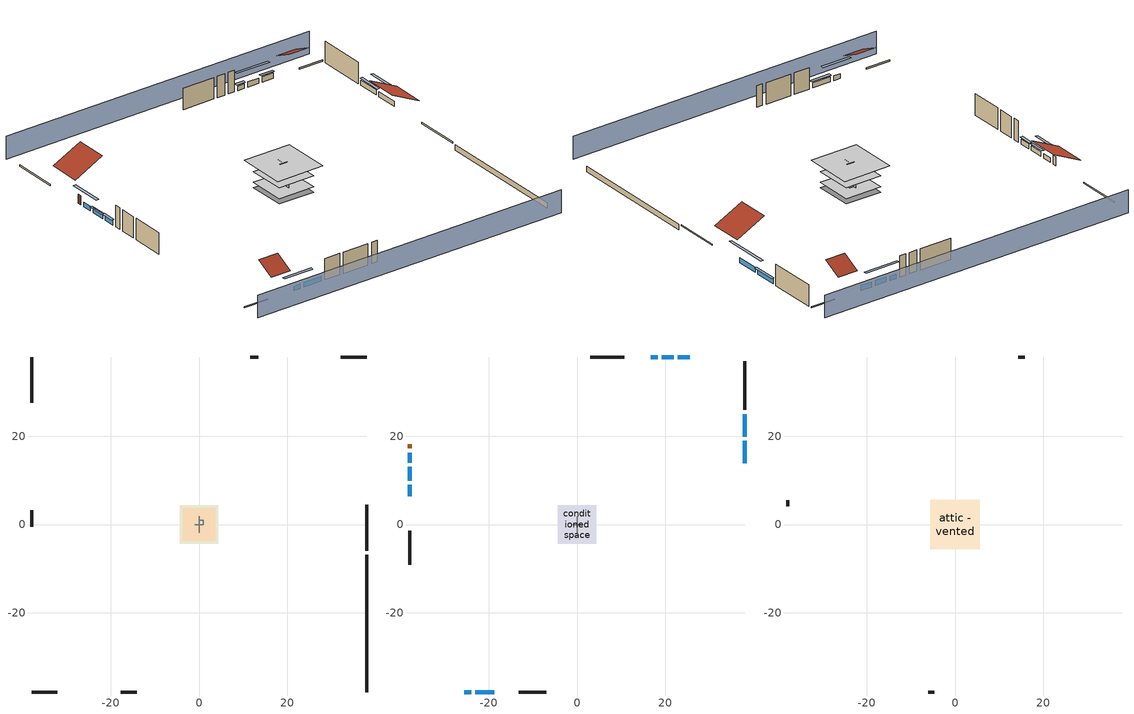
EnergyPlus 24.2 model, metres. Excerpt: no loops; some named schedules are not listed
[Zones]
central ac and furnace airloop ret air zone
 floor adiabatic (AdiabaticConst): 0,0 0,1 1,1 1,0 z0
 wall adiabatic (AdiabaticConst): 0,1 0,0 1,0 1,1 0,1 z0:1
 ceiling adiabatic (AdiabaticConst): 1,0 1,1 0,1 0,0 z1
crawlspace - vented
 floor foundation (Slab2 construction): -4.31,-4.31 -4.31,4.31 4.31,4.31 4.31,-4.31 z-0.91
 wall outside (RimJoist1 construction): 37.91,-5.95 37.91,4.44 z0.3:0.61
 wall outside (RimJoist2 construction): -37.91,-37.91 -32.12,-37.91 z0.3:0.61
 wall outside (RimJoist3 construction): -37.91,37.91 -37.91,27.52 z0.3:0.61
 wall outside (RimJoist4 construction): 37.91,37.91 32.12,37.91 z0.3:0.61
 wall foundation (FoundationWall1 construction): 37.91,-37.91 37.91,-6.88 z-0.91:0.3
garage
 floor foundation (Slab1 construction): -3.66,-3.66 -3.66,3.66 3.66,3.66 3.66,-3.66 z0
 wall outside (Wall1 construction): -17.75,-37.91 -14.09,-37.91 z0.3:5.18
 wall outside (Wall12 construction): 13.42,37.91 11.59,37.91 z0.3:5.18
 wall outside (Wall2 construction): -37.91,3.19 -37.91,-0.47 z0.3:5.18
 wall to conditioned space (Wall5 construction Reversed): 0,-1.83 0,1.83 z0.3:5.18
 wall to conditioned space (Wall6 construction Reversed): 0.91,0 -0.91,0 z0.3:5.18
conditioned space
 floor to crawlspace - vented (Floor1 construction): -4.31,-4.31 -4.31,4.31 4.31,4.31 4.31,-4.31 z0.3
 floor to garage (Floor2 construction): -3.66,-3.66 -3.66,3.66 3.66,3.66 3.66,-3.66 z0.3
 floor adiabatic (AdiabaticFloorConstruction): -4.31,-4.31 -4.31,4.31 4.31,4.31 4.31,-4.31 z2.74
 wall outside (AdiabaticWallConstruction 1): -37.91,18.14 -37.91,17.22 z0.3:2.34
 wall outside (AdiabaticWallConstruction): 37.91,13.82 37.91,18.94 / 37.91,19.87 37.91,24.99 z0.3:1.46; 25.52,37.91 22.83,37.91 / 21.9,37.91 19.2,37.91 z0.3:1.52; -25.52,-37.91 -23.95,-37.91 / -37.91,13.07 -37.91,9.89 z0.3:1.37; -23.02,-37.91 -18.68,-37.91 / -37.91,8.96 -37.91,6.42 z0.3:1.43; -37.91,16.29 -37.91,14 / 18.27,37.91 16.72,37.91 z0.3:1.34
 wall outside (Wall3 construction): 37.91,25.91 37.91,36.98 z0.3:5.18
 wall outside (Wall4 construction): -13.16,-37.91 -7.01,-37.91 z0.3:5.18
 wall outside (Wall7 construction): -37.91,-1.4 -37.91,-9.09 z0.3:5.18
 wall outside (Wall8 construction): 10.66,37.91 3.01,37.91 z0.3:5.18
 window (WindowConstruction): 37.91,13.82 37.91,18.94 z0.3:1.46
 window (WindowConstruction 9): 25.52,37.91 22.83,37.91 z0.3:1.52
 window (WindowConstruction 1): 37.91,19.87 37.91,24.99 z0.3:1.46
 window (WindowConstruction 2): -25.52,-37.91 -23.95,-37.91 z0.3:1.37
 window (WindowConstruction 3): -23.02,-37.91 -18.68,-37.91 z0.3:1.43
 window (WindowConstruction 4): -37.91,16.29 -37.91,14 z0.3:1.34
 window (WindowConstruction 5): -37.91,13.07 -37.91,9.89 z0.3:1.37
 window (WindowConstruction 6): -37.91,8.96 -37.91,6.42 z0.3:1.43
 window (WindowConstruction 7): 21.9,37.91 19.2,37.91 z0.3:1.52
 window (WindowConstruction 8): 18.27,37.91 16.72,37.91 z0.3:1.34
 door (Door): -37.91,18.14 -37.91,17.22 z0.3:2.34
 ceiling adiabatic (AdiabaticFloorConstruction): 4.31,-4.31 4.31,4.31 -4.31,4.31 -4.31,-4.31 z2.74
attic - vented
 floor to conditioned space (Floor3 construction Reversed): -5.66,-5.66 -5.66,5.66 5.66,5.66 5.66,-5.66 z5.18
 wall outside (Wall10 construction): 15.79,37.91 14.35,37.91 z0.3:5.18
 wall outside (Wall11 construction): -37.91,5.49 -37.91,4.12 z0.3:5.18
 wall outside (Wall9 construction): -6.08,-37.91 -4.64,-37.91 z0.3:5.18
 roof outside (Roof1 construction): 37.91,12.89,5.18 31.18,12.89,8.55 31.18,5.37,8.55 37.91,5.37,5.18
 roof outside (Roof2 construction): -26.45,-37.91,5.18 -26.45,-33.67,7.3 -31.19,-33.67,7.3 -31.19,-37.91,5.18
 roof outside (Roof3 construction): 26.45,37.91,5.18 26.45,33.67,7.3 31.19,33.67,7.3 31.19,37.91,5.18
 roof outside (Roof4 construction): -37.91,19.07,5.18 -31.18,19.07,8.55 -31.18,26.59,8.55 -37.91,26.59,5.18
shading: 37.91,42.48 -37.91,42.48 / -37.91,-42.48 37.91,-42.48 z0:5.18; 37.91,21.68 37.91,11.08 38.52,11.08 38.52,21.68 z4.21; 22.52,37.91 25.83,37.91 25.83,38.52 22.52,38.52 z1.83; 37.91,25.29 37.91,19.56 38.52,19.56 38.52,25.29 z1.77; -21.2,-37.91 -28.27,-37.91 -28.27,-38.52 -21.2,-38.52 z4.11; -18.37,-37.91 -23.32,-37.91 -23.32,-38.52 -18.37,-38.52 z1.74; -37.91,11.25 -37.91,19.04 -38.52,19.04 -38.52,11.25 z4.08; -37.91,9.59 -37.91,13.37 -38.52,13.37 -38.52,9.59 z1.68; -37.91,6.11 -37.91,9.27 -38.52,9.27 -38.52,6.11 z1.74; 16.46,37.91 24.64,37.91 24.64,38.52 16.46,38.52 z4.27; 16.42,37.91 18.58,37.91 18.58,38.52 16.42,38.52 z1.65
[Building]
Building 1: Terrain=Suburbs
[Site:Location]
Portland Hillsboro_OR: Latitude {deg}=45.54; Longitude {deg}=-122.95; Time Zone {hr}=-8; Elevation {m}=70; Keep Site Location Information=Yes
[Site:GroundTemperature:Shallow]
9.00158, 7.72222, 7.61976, 8.22689, 10.6642, 13.0901, 15.1932, 16.5255, 16.6387, 15.5551, 13.5056, 11.1541
[Site:WaterMainsTemperature]
Calculation Method=Schedule; Temperature Schedule=mains temperature schedule
[Material] Roughness=Rough; Thermal Absorptance=0.9
Name | Thickness {m} | Conductivity {W/m-K} | Density {kg/m3} | Specific Heat {J/kg-K} | Solar Absorptance | Visible Absorptance
ceiling loosefill ins | 0.0846667 | 0.0480833 | 16.02 | 1046.75 | 0.7 | 0.7
ceiling stud and cavity | 0.1397 | 0.302811 | 65.682 | 1177.47 | 0.7 | 0.7
concrete 4.0 in. | 0.1016 | 1.803125 | 2242.8 | 837.4 | 0.7 | 0.7
concrete 8.0 in. | 0.2032 | 1.803125 | 2242.8 | 837.4 | 0.7 | 0.7
door material | 0.04445 | 0.0612267 | 512.64 | 1214.23 | 0.7 | 0.7
floor covering | 0.0127 | 0.0433444 | 54.468 | 1339.84 | 0.6 | 0.6
floor rigid ins | 0.051816 | 0.029427 | 32.04 | 1214.23 | 0.7 | 0.7
floor rigid ins 1; wall rigid ins | 0.512978 | 0.029427 | 32.04 | 1214.23 | 0.7 | 0.7
floor stud and cavity | 0.1397 | 0.0972396 | 92.3553 | 1139.71 | 0.7 | 0.7
floor stud and cavity 1 | 0.1397 | 1.75129 | 37.0049 | 1207.88 | 0.7 | 0.7
furniture material conditioned space 1; furniture material garage 1 | 0.1524 | 0.115458 | 640.8 | 1214.23 | 0.6 | 0.6
gypsum board | 0.0127 | 0.160291 | 801 | 837.4 | 0.6 | 0.6
osb sheathing 0.5 in. | 0.0127 | 0.115458 | 512.64 | 1214.23 | 0.6 | 0.6
osb sheathing 0.5 in. 1; osb sheathing 0.5 in. 2; osb sheathing 0.5 in. 3 | 0.0127 | 0.115458 | 512.64 | 1214.23 | 0.7 | 0.7
osb sheathing 0.75 in. | 0.01905 | 0.115458 | 512.64 | 1214.23 | 0.7 | 0.7
rim joist stud and cavity | 0.0508 | 0.178688 | 50.32683 | 1063.81 | 0.6 | 0.6
roof rigid ins | 0.00281632 | 0.029427 | 32.04 | 1214.23 | 0.7 | 0.7
soil 0.5 in. | 0.0127 | 1.3848 | 1842.3 | 418.7 | 0.7 | 0.7
wall stud and cavity | 0.1397 | 0.727959 | 139.0536 | 1170.24 | 0.6 | 0.6
wall stud and cavity 1 | 0.1397 | 0.0951301 | 139.0536 | 1170.24 | 0.7 | 0.7
wall stud and cavity 2 | 0.1397 | 0.0856282 | 139.0536 | 1170.24 | 0.7 | 0.7
wall stud and cavity 3 | 0.0889 | 0.380278 | 52.3479 | 1209.89 | 0.7 | 0.7
wall stud and cavity 4 | 0.0889 | 0.391764 | 83.0341 | 1211.67 | 0.7 | 0.7
wood shingles or shakes | 0.00635 | 0.162714 | 1121.4 | 1465.45 | 0.85 | 0.85
wood siding | 0.0254 | 0.102417 | 544.68 | 1172.36 | 0.85 | 0.85
wood siding 1; wood siding 2 | 0.0254 | 0.102417 | 544.68 | 1172.36 | 0.7 | 0.7
[Material:NoMass]
Adiabatic: Roughness=Rough; Thermal Resistance {m2-K/W}=176.1; Thermal Absorptance=0.9; Solar Absorptance=0.7; Visible Absorptance=0.7
[WindowMaterial:SimpleGlazingSystem]
WindowMaterial: U-Factor {W/m2-K}=3.1229; Solar Heat Gain Coefficient=0.51
[Construction]
AdiabaticConst: Adiabatic
AdiabaticFloorConstruction: floor stud and cavity 1, floor rigid ins 1, osb sheathing 0.75 in., floor covering
AdiabaticWallConstruction: wood siding 1, wall rigid ins, wall stud and cavity 3, gypsum board
AdiabaticWallConstruction 1: wood siding 2, wall rigid ins, wall stud and cavity 3, gypsum board
Door: door material
Floor1 construction; Floor2 construction: floor stud and cavity, floor rigid ins, osb sheathing 0.75 in., floor covering
Floor3 construction Reversed: gypsum board, ceiling stud and cavity, ceiling loosefill ins
FoundationWall1 construction: concrete 8.0 in.
furniture construction conditioned space 1: furniture material conditioned space 1
furniture construction garage 1: furniture material garage 1
PartitionWallConstruction: gypsum board, wall stud and cavity 4, gypsum board
RimJoist1 construction; RimJoist2 construction; RimJoist3 construction; RimJoist4 construction: wood siding, rim joist stud and cavity
Roof1 construction; Roof2 construction; Roof3 construction; Roof4 construction: wood shingles or shakes, roof rigid ins, osb sheathing 0.5 in.
Slab1 construction: concrete 4.0 in.
Slab2 construction: soil 0.5 in.
Wall1 construction; Wall2 construction: wood siding, osb sheathing 0.5 in. 1, wall stud and cavity
Wall10 construction; Wall11 construction; Wall12 construction; Wall9 construction: wood siding, osb sheathing 0.5 in. 2, wall stud and cavity
Wall3 construction; Wall4 construction: wood siding, osb sheathing 0.5 in. 1, wall stud and cavity 1, gypsum board
Wall5 construction Reversed: gypsum board, wall stud and cavity 2, osb sheathing 0.5 in. 2
Wall6 construction Reversed: gypsum board, wall stud and cavity 2, osb sheathing 0.5 in. 3
Wall7 construction; Wall8 construction: wood siding, osb sheathing 0.5 in. 2, wall stud and cavity 1, gypsum board
WindowConstruction; WindowConstruction 1; WindowConstruction 2; WindowConstruction 3; WindowConstruction 4; WindowConstruction 5; WindowConstruction 6; WindowConstruction 7; WindowConstruction 8; WindowConstruction 9: WindowMaterial
[Zone] Multiplier=1
Name | Volume {m3} | Part of Total Floor Area
attic - vented | 107.906 | Yes
central ac and furnace airloop ret air zone | 1 | No
conditioned space | 493.619 | Yes
crawlspace - vented | 90.7838 | Yes
garage | 130.484 | Yes
[Space]
Name | Zone | Volume {m3} | Space Type
attic - vented 1 | attic - vented | 107.906
central ac and furnace airloop ret air space | central ac and furnace airloop ret air zone |  | Plenum Space Type
conditioned space 1 | conditioned space | 493.619
crawlspace - vented 1 | crawlspace - vented | 90.7838
garage 1 | garage | 130.484
[ZoneInfiltration:EffectiveLeakageArea] Schedule=Always On Discrete
Name | Zone or Space | Effective Air Leakage Area {cm2} | Stack Coefficient | Wind Coefficient
infil attic - vented 1 | attic - vented 1 | 4265.37 | 0.000175901 | 4.346e-05
infil garage 1 | garage 1 | 217.469 | 0.000129147 | 4.64657e-05
[ZoneMixing] Schedule=Always On Continuous; Design Flow Rate Calculation Method=Flow/Zone; Design Flow Rate {m3/s}=0
Name | Zone or Space | Source Zone or Space
whole house fan mix | attic - vented | conditioned space
central ac and furnace airloop_0 ZoneMixDZToCond mix | conditioned space | crawlspace - vented
central ac and furnace airloop_0 ZoneMixCondToDZ mix | crawlspace - vented | conditioned space
[SpaceList]
Plenum Space Type: central ac and furnace airloop ret air space
[OtherEquipment] Design Level Calculation Method=EquipmentLevel
Name | Fuel Type | Zone or ZoneList or Space or SpaceList | Schedule | Design Level {W} | Fraction Latent | Fraction Radiant | Fraction Lost
central ac and furnace airloop_0 RetCondToRP; central ac and furnace airloop_0 RetSensLkToRP | None | central ac and furnace airloop ret air space | Always On Discrete | 0 | 0 | 0 | 0
central ac and furnace airloop_0 RetLatLkToRP | None | central ac and furnace airloop ret air space | Always On Discrete | 0 | 1 | 0 | 0
central ac and furnace airloop_0 SupCondToLv; central ac and furnace airloop_0 SupSensLkToCond; mech vent house fan sensible load | None | conditioned space 1 | Always On Discrete | 0 | 0 | 0 | 0
central ac and furnace airloop_0 SupLatLkToCond; mech vent house fan latent load | None | conditioned space 1 | Always On Discrete | 0 | 1 | 0 | 0
clothes dryer 1 | NaturalGas | conditioned space 1 | clothes_dryer | 2074.38 | 0.015 | 0.081 | 0.85
cooking range 1 | Electricity | conditioned space 1 | cooking_range | 0 | 0.08 | 0.432 | 0.2
general water use latent | None | conditioned space 1 | general water use schedule | 99.529 | 1 | 0 | 0
general water use sensible | None | conditioned space 1 | general water use schedule | -98.09 | 0 | 0.6 | 0
central ac and furnace airloop_0 RetCondToDZ; central ac and furnace airloop_0 SupCondToDZ; central ac and furnace airloop_0 SupSensLkToDZ | None | crawlspace - vented 1 | Always On Discrete | 0 | 0 | 0 | 0
central ac and furnace airloop_0 SupLatLkToDZ | None | crawlspace - vented 1 | Always On Discrete | 0 | 1 | 0 | 0
water heater energy adjustment1 | Electricity | garage 1 | Always On Discrete | 0.01 | 0 | 0 | 1
water heater lat | None | garage 1 | Always On Discrete | 0 | 1 | 0 | 0
water heater sens | None | garage 1 | Always On Discrete | 0 | 0 | 0 | 0
[SurfaceProperty:IncidentSolarMultiplier] Incident Solar Multiplier=1; Incident Solar Multiplier Schedule=trans schedule winter=0.85 summer=0.7
Window1; Window10; Window2; Window3; Window4; Window5; Window6; Window7; Window8; Window9
[InternalMass]
Name | Construction | Zone or ZoneList | Space or SpaceList | Surface Area {m2}
furniture mass conditioned space 1 | furniture construction conditioned space 1 | conditioned space | conditioned space 1 | 80.97429
partition wall mass | PartitionWallConstruction | conditioned space | conditioned space 1 | 202.436
furniture mass garage 1 | furniture construction garage 1 | garage | garage 1 | 5.35122
[Lights] Design Level Calculation Method=LightingLevel; Return Air Fraction=0; Fraction Radiant=0.6; Fraction Visible=0.2; Fraction Replaceable=1
Name | Zone or ZoneList or Space or SpaceList | Schedule | Lighting Level {W}
interior lighting | conditioned space 1 | lighting_interior | 1424.06
garage lighting | garage 1 | lighting_garage | 60.3773
[People]
occupants: Zone or ZoneList or Space or SpaceList=conditioned space 1; Number of People Schedule=occupants; Number of People Calculation Method=People; Number of People=5; Fraction Radiant=0.314171; Sensible Heat Fraction=0.56303; Activity Level Schedule=occupants activity schedule; Carbon Dioxide Generation Rate {m3/s-W}=0; Enable ASHRAE 55 Comfort Warnings=No; Mean Radiant Temperature Calculation Type=EnclosureAveraged
[ElectricEquipment] Design Level Calculation Method=EquipmentLevel
Name | Zone or ZoneList or Space or SpaceList | Schedule | Design Level {W} | Fraction Latent | Fraction Radiant | Fraction Lost
ceiling fan | conditioned space 1 | ceiling_fan | 9.53034 | 0 | 0.558 | 0
clothes dryer | conditioned space 1 | clothes_dryer | 156.142 | 0.015 | 0.081 | 0.85
clothes washer | conditioned space 1 | clothes_washer | 241.22 | 0.03 | 0.162 | 0.7
cooking range | conditioned space 1 | cooking_range | 1313.66 | 0.08 | 0.432 | 0.2
dishwasher | conditioned space 1 | dishwasher | 855.906 | 0.3 | 0.18 | 0.4
fridge | conditioned space 1 | fridge schedule | 43.7215 | 0 | 0.6 | 0
mech vent bath fan 0 | conditioned space 1 | mech vent bath fan 0 schedule | 30 | 0 | 0 | 1
mech vent house fan | conditioned space 1 | mech vent house fan schedule | 0 | 0 | 0 | 1
mech vent house fan cfis | conditioned space 1 | mech vent house fan cfis schedule | 0 | 0 | 0 | 0
mech vent range fan 0 | conditioned space 1 | mech vent range fan 0 schedule | 30 | 0 | 0 | 1
misc plug loads | conditioned space 1 | plug_loads_other | 485.528 | 0.021 | 0.558 | 0.049
misc tv | conditioned space 1 | plug_loads_tv | 771.142 | 0 | 0.6 | 0
whole house fan | conditioned space 1 | Always On Discrete | 0 | 0 | 0 | 1
freezer | garage 1 | freezer schedule | 194.914 | 0 | 0.6 | 0
fridge 1 | garage 1 | fridge schedule 1 | 100.822 | 0 | 0.6 | 0
[ZoneInfiltration:DesignFlowRate] Schedule=Always On Discrete
Name | Zone or ZoneList or Space or SpaceList | Design Flow Rate Calculation Method | Design Flow Rate {m3/s} | Air Changes per Hour {1/hr} | Constant Term Coefficient | Temperature Term Coefficient | Velocity Term Coefficient | Velocity Squared Term Coefficient
infil flow; natural vent flow; whole house fan flow | conditioned space 1 | Flow/Zone | 0
crawlspace_vented 1 duct leakage imbalance infil flow | crawlspace - vented 1 | Flow/Zone | 0
infil crawlspace - vented 1 | crawlspace - vented 1 | AirChanges/Hour |  | 2.50125 | 1 | 0 | 0 | 0
[SurfaceProperty:ExposedFoundationPerimeter] Exposed Perimeter Calculation Method=TotalExposedPerimeter
Name | Total Exposed Perimeter {m}
Slab2 | 31.02864
Slab1 | 18.288
[AirLoopHVAC:ReturnPlenum]
Air Loop HVAC Return Plenum 1: Zone=central ac and furnace airloop ret air zone
[Foundation:Kiva] Wall Depth Below Slab {m}=0.2032
Name | Initial Indoor Air Temperature {C} | Wall Height Above Grade {m}
Foundation Kiva 1 | 12.7421 | 0.1016
Foundation Kiva 2 | 7.80125 | 0.3048
[Foundation:Kiva:Settings]
Soil Conductivity {W/m-K}=1.3848; Soil Density {kg/m3}=1842.3; Soil Specific Heat {J/kg-K}=418.7; Ground Solar Absorptivity=0.9; Ground Thermal Absorptivity=0.9; Ground Surface Roughness {m}=0.03; Far-Field Width {m}=40; Deep-Ground Boundary Condition=ZeroFlux; Deep-Ground Depth {m}=40; Minimum Cell Dimension {m}=0.2; Maximum Cell Growth Coefficient=3; Simulation Timestep=Timestep
[Exterior:Lights]
exterior lighting: Schedule=exterior lighting schedule; Design Level {W}=48.0871
[EnergyManagementSystem:Sensor]
Name | Output:Variable or Output:Meter Index Key | Output:Variable or Output:Meter
central_ac_and_furnace_airloop_0_DZ_T_s | crawlspace - vented | Zone Air Temperature
central_ac_and_furnace_airloop_0_DZ_W_s | crawlspace - vented | Zone Mean Air Humidity Ratio
fridge_tin_s_1; water_heater_amb_temp | garage | Zone Mean Air Temperature
water_heater_amb_rh | garage | Zone Air Relative Humidity
[Schedule:Constant]
Name | Hourly Value
Always On Continuous; Always On Discrete; mech vent house fan schedule; mech vent house fan cfis schedule | 1
occupants activity schedule | 117.228
fridge schedule; fridge schedule 1 | 0
[Schedule:Week:Daily]
trans schedule winter=0.85 summer=0.7 Week Rule - Jan1-May26: trans schedule winter=0.85 summer=0.7 day, trans schedule winter=0.85 summer=0.7 day, trans schedule winter=0.85 summer=0.7 day, trans schedule winter=0.85 summer=0.7 day, trans schedule winter=0.85 summer=0.7 day, trans schedule winter=0.85 summer=0.7 day, trans schedule winter=0.85 summer=0.7 day, trans schedule winter=0.85 summer=0.7 default day, trans schedule winter=0.85 summer=0.7 default day, trans schedule winter=0.85 summer=0.7 default day, trans schedule winter=0.85 summer=0.7 default day, trans schedule winter=0.85 summer=0.7 default day
trans schedule winter=0.85 summer=0.7 Week Rule - May27-Jun2: trans schedule winter=0.85 summer=0.7 day, trans schedule winter=0.85 summer=0.7 day, trans schedule winter=0.85 summer=0.7 day, trans schedule winter=0.85 summer=0.7 day, trans schedule winter=0.85 summer=0.7 day, trans schedule winter=0.85 summer=0.7 day 1, trans schedule winter=0.85 summer=0.7 day 1, trans schedule winter=0.85 summer=0.7 default day, trans schedule winter=0.85 summer=0.7 default day, trans schedule winter=0.85 summer=0.7 default day, trans schedule winter=0.85 summer=0.7 default day, trans schedule winter=0.85 summer=0.7 default day
trans schedule winter=0.85 summer=0.7 Week Rule - Jun3-Sep29: trans schedule winter=0.85 summer=0.7 day 1, trans schedule winter=0.85 summer=0.7 day 1, trans schedule winter=0.85 summer=0.7 day 1, trans schedule winter=0.85 summer=0.7 day 1, trans schedule winter=0.85 summer=0.7 day 1, trans schedule winter=0.85 summer=0.7 day 1, trans schedule winter=0.85 summer=0.7 day 1, trans schedule winter=0.85 summer=0.7 default day, trans schedule winter=0.85 summer=0.7 default day, trans schedule winter=0.85 summer=0.7 default day, trans schedule winter=0.85 summer=0.7 default day, trans schedule winter=0.85 summer=0.7 default day
trans schedule winter=0.85 summer=0.7 Week Rule - Sep30-Oct6: trans schedule winter=0.85 summer=0.7 day 1, trans schedule winter=0.85 summer=0.7 day 2, trans schedule winter=0.85 summer=0.7 day 2, trans schedule winter=0.85 summer=0.7 day 2, trans schedule winter=0.85 summer=0.7 day 2, trans schedule winter=0.85 summer=0.7 day 2, trans schedule winter=0.85 summer=0.7 day 2, trans schedule winter=0.85 summer=0.7 default day, trans schedule winter=0.85 summer=0.7 default day, trans schedule winter=0.85 summer=0.7 default day, trans schedule winter=0.85 summer=0.7 default day, trans schedule winter=0.85 summer=0.7 default day
trans schedule winter=0.85 summer=0.7 Week Rule - Oct7-Dec31: trans schedule winter=0.85 summer=0.7 day 2, trans schedule winter=0.85 summer=0.7 day 2, trans schedule winter=0.85 summer=0.7 day 2, trans schedule winter=0.85 summer=0.7 day 2, trans schedule winter=0.85 summer=0.7 day 2, trans schedule winter=0.85 summer=0.7 day 2, trans schedule winter=0.85 summer=0.7 day 2, trans schedule winter=0.85 summer=0.7 default day, trans schedule winter=0.85 summer=0.7 default day, trans schedule winter=0.85 summer=0.7 default day, trans schedule winter=0.85 summer=0.7 default day, trans schedule winter=0.85 summer=0.7 default day
mech vent bath fan 0 schedule Week Rule - Jan1-Dec31: mech vent bath fan 0 schedule day, mech vent bath fan 0 schedule day, mech vent bath fan 0 schedule day, mech vent bath fan 0 schedule day, mech vent bath fan 0 schedule day, mech vent bath fan 0 schedule day, mech vent bath fan 0 schedule day, mech vent bath fan 0 schedule default day, mech vent bath fan 0 schedule default day, mech vent bath fan 0 schedule default day, mech vent bath fan 0 schedule default day, mech vent bath fan 0 schedule default day
mech vent range fan 0 schedule Week Rule - Jan1-Dec31: mech vent range fan 0 schedule day, mech vent range fan 0 schedule day, mech vent range fan 0 schedule day, mech vent range fan 0 schedule day, mech vent range fan 0 schedule day, mech vent range fan 0 schedule day, mech vent range fan 0 schedule day, mech vent range fan 0 schedule default day, mech vent range fan 0 schedule default day, mech vent range fan 0 schedule default day, mech vent range fan 0 schedule default day, mech vent range fan 0 schedule default day
general water use schedule Week Rule - Jan1-Dec31: general water use schedule day, general water use schedule day, general water use schedule day, general water use schedule day, general water use schedule day, general water use schedule day, general water use schedule day, general water use schedule default day, general water use schedule default day, general water use schedule default day, general water use schedule default day, general water use schedule default day
freezer schedule Week Rule - Jan1-Jan27: freezer schedule day, freezer schedule day, freezer schedule day, freezer schedule day, freezer schedule day, freezer schedule day, freezer schedule day, freezer schedule default day, freezer schedule default day, freezer schedule default day, freezer schedule default day, freezer schedule default day
freezer schedule Week Rule - Jan28-Feb3: freezer schedule day, freezer schedule day, freezer schedule day, freezer schedule day, freezer schedule day 1, freezer schedule day 1, freezer schedule day 1, freezer schedule default day, freezer schedule default day, freezer schedule default day, freezer schedule default day, freezer schedule default day
freezer schedule Week Rule - Feb4-Feb24: freezer schedule day 1, freezer schedule day 1, freezer schedule day 1, freezer schedule day 1, freezer schedule day 1, freezer schedule day 1, freezer schedule day 1, freezer schedule default day, freezer schedule default day, freezer schedule default day, freezer schedule default day, freezer schedule default day
freezer schedule Week Rule - Feb25-Mar3: freezer schedule day 1, freezer schedule day 1, freezer schedule day 1, freezer schedule day 1, freezer schedule day 2, freezer schedule day 2, freezer schedule day 2, freezer schedule default day, freezer schedule default day, freezer schedule default day, freezer schedule default day, freezer schedule default day
freezer schedule Week Rule - Mar4-May26: freezer schedule day 2, freezer schedule day 2, freezer schedule day 2, freezer schedule day 2, freezer schedule day 2, freezer schedule day 2, freezer schedule day 2, freezer schedule default day, freezer schedule default day, freezer schedule default day, freezer schedule default day, freezer schedule default day
freezer schedule Week Rule - May27-Jun2: freezer schedule day 2, freezer schedule day 2, freezer schedule day 2, freezer schedule day 2, freezer schedule day 2, freezer schedule day 3, freezer schedule day 3, freezer schedule default day, freezer schedule default day, freezer schedule default day, freezer schedule default day, freezer schedule default day
freezer schedule Week Rule - Jun3-Sep29: freezer schedule day 3, freezer schedule day 3, freezer schedule day 3, freezer schedule day 3, freezer schedule day 3, freezer schedule day 3, freezer schedule day 3, freezer schedule default day, freezer schedule default day, freezer schedule default day, freezer schedule default day, freezer schedule default day
freezer schedule Week Rule - Sep30-Oct6: freezer schedule day 3, freezer schedule day 4, freezer schedule day 4, freezer schedule day 4, freezer schedule day 4, freezer schedule day 4, freezer schedule day 4, freezer schedule default day, freezer schedule default day, freezer schedule default day, freezer schedule default day, freezer schedule default day
freezer schedule Week Rule - Oct7-Oct27: freezer schedule day 4, freezer schedule day 4, freezer schedule day 4, freezer schedule day 4, freezer schedule day 4, freezer schedule day 4, freezer schedule day 4, freezer schedule default day, freezer schedule default day, freezer schedule default day, freezer schedule default day, freezer schedule default day
freezer schedule Week Rule - Oct28-Nov3: freezer schedule day 4, freezer schedule day 4, freezer schedule day 4, freezer schedule day 4, freezer schedule day 5, freezer schedule day 5, freezer schedule day 5, freezer schedule default day, freezer schedule default day, freezer schedule default day, freezer schedule default day, freezer schedule default day
freezer schedule Week Rule - Nov4-Nov24: freezer schedule day 5, freezer schedule day 5, freezer schedule day 5, freezer schedule day 5, freezer schedule day 5, freezer schedule day 5, freezer schedule day 5, freezer schedule default day, freezer schedule default day, freezer schedule default day, freezer schedule default day, freezer schedule default day
freezer schedule Week Rule - Nov25-Dec1: freezer schedule day 5, freezer schedule day 5, freezer schedule day 5, freezer schedule day 5, freezer schedule day 5, freezer schedule day 5, freezer schedule day 6, freezer schedule default day, freezer schedule default day, freezer schedule default day, freezer schedule default day, freezer schedule default day
freezer schedule Week Rule - Dec2-Dec31: freezer schedule day 6, freezer schedule day 6, freezer schedule day 6, freezer schedule day 6, freezer schedule day 6, freezer schedule day 6, freezer schedule day 6, freezer schedule default day, freezer schedule default day, freezer schedule default day, freezer schedule default day, freezer schedule default day
exterior lighting schedule Week Rule - Jan1-Jan27: exterior lighting schedule day, exterior lighting schedule day, exterior lighting schedule day, exterior lighting schedule day, exterior lighting schedule day, exterior lighting schedule day, exterior lighting schedule day, exterior lighting schedule default day, exterior lighting schedule default day, exterior lighting schedule default day, exterior lighting schedule default day, exterior lighting schedule default day
exterior lighting schedule Week Rule - Jan28-Feb3: exterior lighting schedule day, exterior lighting schedule day, exterior lighting schedule day, exterior lighting schedule day, exterior lighting schedule day 1, exterior lighting schedule day 1, exterior lighting schedule day 1, exterior lighting schedule default day, exterior lighting schedule default day, exterior lighting schedule default day, exterior lighting schedule default day, exterior lighting schedule default day
exterior lighting schedule Week Rule - Feb4-Feb24: exterior lighting schedule day 1, exterior lighting schedule day 1, exterior lighting schedule day 1, exterior lighting schedule day 1, exterior lighting schedule day 1, exterior lighting schedule day 1, exterior lighting schedule day 1, exterior lighting schedule default day, exterior lighting schedule default day, exterior lighting schedule default day, exterior lighting schedule default day, exterior lighting schedule default day
exterior lighting schedule Week Rule - Feb25-Mar3: exterior lighting schedule day 1, exterior lighting schedule day 1, exterior lighting schedule day 1, exterior lighting schedule day 1, exterior lighting schedule day 2, exterior lighting schedule day 2, exterior lighting schedule day 2, exterior lighting schedule default day, exterior lighting schedule default day, exterior lighting schedule default day, exterior lighting schedule default day, exterior lighting schedule default day
exterior lighting schedule Week Rule - Mar4-Mar31: exterior lighting schedule day 2, exterior lighting schedule day 2, exterior lighting schedule day 2, exterior lighting schedule day 2, exterior lighting schedule day 2, exterior lighting schedule day 2, exterior lighting schedule day 2, exterior lighting schedule default day, exterior lighting schedule default day, exterior lighting schedule default day, exterior lighting schedule default day, exterior lighting schedule default day
exterior lighting schedule Week Rule - Apr1-Apr28: exterior lighting schedule day 3, exterior lighting schedule day 3, exterior lighting schedule day 3, exterior lighting schedule day 3, exterior lighting schedule day 3, exterior lighting schedule day 3, exterior lighting schedule day 3, exterior lighting schedule default day, exterior lighting schedule default day, exterior lighting schedule default day, exterior lighting schedule default day, exterior lighting schedule default day
exterior lighting schedule Week Rule - Apr29-May5: exterior lighting schedule day 3, exterior lighting schedule day 3, exterior lighting schedule day 4, exterior lighting schedule day 4, exterior lighting schedule day 4, exterior lighting schedule day 4, exterior lighting schedule day 4, exterior lighting schedule default day, exterior lighting schedule default day, exterior lighting schedule default day, exterior lighting schedule default day, exterior lighting schedule default day
exterior lighting schedule Week Rule - May6-May26: exterior lighting schedule day 4, exterior lighting schedule day 4, exterior lighting schedule day 4, exterior lighting schedule day 4, exterior lighting schedule day 4, exterior lighting schedule day 4, exterior lighting schedule day 4, exterior lighting schedule default day, exterior lighting schedule default day, exterior lighting schedule default day, exterior lighting schedule default day, exterior lighting schedule default day
exterior lighting schedule Week Rule - May27-Jun2: exterior lighting schedule day 4, exterior lighting schedule day 4, exterior lighting schedule day 4, exterior lighting schedule day 4, exterior lighting schedule day 4, exterior lighting schedule day 5, exterior lighting schedule day 5, exterior lighting schedule default day, exterior lighting schedule default day, exterior lighting schedule default day, exterior lighting schedule default day, exterior lighting schedule default day
exterior lighting schedule Week Rule - Jun3-Jun30: exterior lighting schedule day 5, exterior lighting schedule day 5, exterior lighting schedule day 5, exterior lighting schedule day 5, exterior lighting schedule day 5, exterior lighting schedule day 5, exterior lighting schedule day 5, exterior lighting schedule default day, exterior lighting schedule default day, exterior lighting schedule default day, exterior lighting schedule default day, exterior lighting schedule default day
exterior lighting schedule Week Rule - Jul1-Jul28: exterior lighting schedule day 6, exterior lighting schedule day 6, exterior lighting schedule day 6, exterior lighting schedule day 6, exterior lighting schedule day 6, exterior lighting schedule day 6, exterior lighting schedule day 6, exterior lighting schedule default day, exterior lighting schedule default day, exterior lighting schedule default day, exterior lighting schedule default day, exterior lighting schedule default day
[Schedule:Year]
trans schedule winter=0.85 summer=0.7: trans schedule winter=0.85 summer=0.7 Week Rule - Jan1-May26, 1, 1, 5, 26, trans schedule winter=0.85 summer=0.7 Week Rule - May27-Jun2, 5, 27, 6, 2, trans schedule winter=0.85 summer=0.7 Week Rule - Jun3-Sep29, 6, 3, 9, 29, trans schedule winter=0.85 summer=0.7 Week Rule - Sep30-Oct6, 9, 30, 10, 6, trans schedule winter=0.85 summer=0.7 Week Rule - Oct7-Dec31, 10, 7, 12, 31
mech vent bath fan 0 schedule: mech vent bath fan 0 schedule Week Rule - Jan1-Dec31, 1, 1, 12, 31
mech vent range fan 0 schedule: mech vent range fan 0 schedule Week Rule - Jan1-Dec31, 1, 1, 12, 31
general water use schedule: general water use schedule Week Rule - Jan1-Dec31, 1, 1, 12, 31
freezer schedule: freezer schedule Week Rule - Jan1-Jan27, 1, 1, 1, 27, freezer schedule Week Rule - Jan28-Feb3, 1, 28, 2, 3, freezer schedule Week Rule - Feb4-Feb24, 2, 4, 2, 24, freezer schedule Week Rule - Feb25-Mar3, 2, 25, 3, 3, freezer schedule Week Rule - Mar4-May26, 3, 4, 5, 26, freezer schedule Week Rule - May27-Jun2, 5, 27, 6, 2, freezer schedule Week Rule - Jun3-Sep29, 6, 3, 9, 29, freezer schedule Week Rule - Sep30-Oct6, 9, 30, 10, 6, freezer schedule Week Rule - Oct7-Oct27, 10, 7, 10, 27, freezer schedule Week Rule - Oct28-Nov3, 10, 28, 11, 3, freezer schedule Week Rule - Nov4-Nov24, 11, 4, 11, 24, freezer schedule Week Rule - Nov25-Dec1, 11, 25, 12, 1, freezer schedule Week Rule - Dec2-Dec31, 12, 2, 12, 31
exterior lighting schedule: exterior lighting schedule Week Rule - Jan1-Jan27, 1, 1, 1, 27, exterior lighting schedule Week Rule - Jan28-Feb3, 1, 28, 2, 3, exterior lighting schedule Week Rule - Feb4-Feb24, 2, 4, 2, 24, exterior lighting schedule Week Rule - Feb25-Mar3, 2, 25, 3, 3, exterior lighting schedule Week Rule - Mar4-Mar31, 3, 4, 3, 31, exterior lighting schedule Week Rule - Apr1-Apr28, 4, 1, 4, 28, exterior lighting schedule Week Rule - Apr29-May5, 4, 29, 5, 5, exterior lighting schedule Week Rule - May6-May26, 5, 6, 5, 26, exterior lighting schedule Week Rule - May27-Jun2, 5, 27, 6, 2, exterior lighting schedule Week Rule - Jun3-Jun30, 6, 3, 6, 30, exterior lighting schedule Week Rule - Jul1-Jul28, 7, 1, 7, 28, exterior lighting schedule Week Rule - Jul29-Aug4, 7, 29, 8, 4, exterior lighting schedule Week Rule - Aug5-Aug25, 8, 5, 8, 25, exterior lighting schedule Week Rule - Aug26-Sep1, 8, 26, 9, 1, exterior lighting schedule Week Rule - Sep2-Sep29, 9, 2, 9, 29, exterior lighting schedule Week Rule - Sep30-Oct6, 9, 30, 10, 6, exterior lighting schedule Week Rule - Oct7-Oct27, 10, 7, 10, 27, exterior lighting schedule Week Rule - Oct28-Nov3, 10, 28, 11, 3, exterior lighting schedule Week Rule - Nov4-Nov24, 11, 4, 11, 24, exterior lighting schedule Week Rule - Nov25-Dec1, 11, 25, 12, 1, exterior lighting schedule Week Rule - Dec2-Dec31, 12, 2, 12, 31
[Schedule:File] File=in.schedules.csv; Rows to Skip at Top=1; Number of Hours of Data=8760; Column Separator=Comma; Interpolate to Timestep=Yes; Minutes per Item=15; Adjust Schedule for Daylight Savings=Yes
Name | Column Number
lighting_interior | 5
occupants | 1
ceiling_fan | 4
clothes_dryer | 11
clothes_washer | 10
cooking_range | 12
dishwasher | 8
plug_loads_other | 2
plug_loads_tv | 3
lighting_garage | 6
[Schedule:Compact]
mains temperature schedule: Through: 01/01, For: AllDays, Until: 24:00, 12.0689, Through: 01/02, For: AllDays, Until: 24:00, 12.0244, Through: 01/03, For: AllDays, Until: 24:00, 11.9811, Through: 01/04, For: AllDays, Until: 24:00, 11.9389, Through: 01/05, For: AllDays, Until: 24:00, 11.8978, Through: 01/06, For: AllDays, Until: 24:00, 11.8572, Through: 01/07, For: AllDays, Until: 24:00, 11.8178, Through: 01/08, For: AllDays, Until: 24:00, 11.7794, Through: 01/09, For: AllDays, Until: 24:00, 11.7422, Through: 01/10, For: AllDays, Until: 24:00, 11.7061, Through: 01/11, For: AllDays, Until: 24:00, 11.6711, Through: 01/12, For: AllDays, Until: 24:00, 11.6367, Through: 01/13, For: AllDays, Until: 24:00, 11.6039, Through: 01/14, For: AllDays, Until: 24:00, 11.5717, Through: 01/15, For: AllDays, Until: 24:00, 11.5411, Through: 01/16, For: AllDays, Until: 24:00, 11.5111, Through: 01/17, For: AllDays, Until: 24:00, 11.4828, Through: 01/18, For: AllDays, Until: 24:00, 11.4556, Through: 01/19, For: AllDays, Until: 24:00, 11.4289, Through: 01/20, For: AllDays, Until: 24:00, 11.4039, Through: 01/21, For: AllDays, Until: 24:00, 11.38, Through: 01/22, For: AllDays, Until: 24:00, 11.3567, Through: 01/23, For: AllDays, Until: 24:00, 11.335, Through: 01/24, For: AllDays, Until: 24:00, 11.3144, Through: 01/25, For: AllDays, Until: 24:00, 11.2956, Through: 01/26, For: AllDays, Until: 24:00, 11.2772, Through: 01/27, For: AllDays, Until: 24:00, 11.26, Through: 01/28, For: AllDays, Until: 24:00, 11.2444, Through: 01/29, For: AllDays, Until: 24:00, 11.23, Through: 01/30, For: AllDays, Until: 24:00, 11.2167, Through: 01/31, For: AllDays, Until: 24:00, 11.2044, Through: 02/01, For: AllDays, Until: 24:00, 11.1933, Through: 02/02, For: AllDays, Until: 24:00, 11.1833, Through: 02/03, For: AllDays, Until: 24:00, 11.175, Through: 02/04, For: AllDays, Until: 24:00, 11.1678, Through: 02/05, For: AllDays, Until: 24:00, 11.1617, Through: 02/06, For: AllDays, Until: 24:00, 11.1567, Through: 02/07, For: AllDays, Until: 24:00, 11.1533, Through: 02/08, For: AllDays, Until: 24:00, 11.1506, Through: 02/09, For: AllDays, Until: 24:00, 11.1494, Through: 02/10, For: AllDays, Until: 24:00, 11.1494, Through: 02/11, For: AllDays, Until: 24:00, 11.1506, Through: 02/12, For: AllDays, Until: 24:00, 11.1533, Through: 02/13, For: AllDays, Until: 24:00, 11.1572, Through: 02/14, For: AllDays, Until: 24:00, 11.1617, Through: 02/15, For: AllDays, Until: 24:00, 11.1678, Through: 02/16, For: AllDays, Until: 24:00, 11.1756, Through: 02/17, For: AllDays, Until: 24:00, 11.1839, Through: 02/18, For: AllDays, Until: 24:00, 11.1939, Through: 02/19, For: AllDays, Until: 24:00, 11.205, Through: 02/20, For: AllDays, Until: 24:00, 11.2172, Through: 02/21, For: AllDays, Until: 24:00, 11.2306, Through: 02/22, For: AllDays, Until: 24:00, 11.245, Through: 02/23, For: AllDays, Until: 24:00, 11.2611, Through: 02/24, For: AllDays, Until: 24:00, 11.2778, Through: 02/25, For: AllDays, Until: 24:00, 11.2961, Through: 02/26, For: AllDays, Until: 24:00, 11.3156, Through: 02/27, For: AllDays, Until: 24:00, 11.3361, Through: 02/28, For: AllDays, Until: 24:00, 11.3578, Through: 03/01, For: AllDays, Until: 24:00, 11.3811, Through: 03/02, For: AllDays, Until: 24:00, 11.405, Through: 03/03, For: AllDays, Until: 24:00, 11.43, Through: 03/04, For: AllDays, Until: 24:00, 11.4567, Through: 03/05, For: AllDays, Until: 24:00, 11.4839, Through: 03/06, For: AllDays, Until: 24:00, 11.5128, Through: 03/07, For: AllDays, Until: 24:00, 11.5428, Through: 03/08, For: AllDays, Until: 24:00, 11.5733, Through: 03/09, For: AllDays, Until: 24:00, 11.6056, Through: 03/10, For: AllDays, Until: 24:00, 11.6383, Through: 03/11, For: AllDays, Until: 24:00, 11.6728, Through: 03/12, For: AllDays, Until: 24:00, 11.7078, Through: 03/13, For: AllDays, Until: 24:00, 11.7439, Through: 03/14, For: AllDays, Until: 24:00, 11.7817, Through: 03/15, For: AllDays, Until: 24:00, 11.82, Through: 03/16, For: AllDays, Until: 24:00, 11.8589, Through: 03/17, For: AllDays, Until: 24:00, 11.8994, Through: 03/18, For: AllDays, Until: 24:00, 11.9411, Through: 03/19, For: AllDays, Until: 24:00, 11.9833, Through: 03/20, For: AllDays, Until: 24:00, 12.0267, Through: 03/21, For: AllDays, Until: 24:00, 12.0711, Through: 03/22, For: AllDays, Until: 24:00, 12.1167, Through: 03/23, For: AllDays, Until: 24:00, 12.1628, Through: 03/24, For: AllDays, Until: 24:00, 12.21, Through: 03/25, For: AllDays, Until: 24:00, 12.2578, Through: 03/26, For: AllDays, Until: 24:00, 12.3067, Through: 03/27, For: AllDays, Until: 24:00, 12.3567, Through: 03/28, For: AllDays, Until: 24:00, 12.4078, Through: 03/29, For: AllDays, Until: 24:00, 12.4589, Through: 03/30, For: AllDays, Until: 24:00, 12.5117, Through: 03/31, For: AllDays, Until: 24:00, 12.565, Through: 04/01, For: AllDays, Until: 24:00, 12.6189, Through: 04/02, For: AllDays, Until: 24:00, 12.6739, Through: 04/03, For: AllDays, Until: 24:00, 12.7294, Through: 04/04, For: AllDays, Until: 24:00, 12.7856, Through: 04/05, For: AllDays, Until: 24:00, 12.8428, Through: 04/06, For: AllDays, Until: 24:00, 12.9006, Through: 04/07, For: AllDays, Until: 24:00, 12.9594, Through: 04/08, For: AllDays, Until: 24:00, 13.0183, Through: 04/09, For: AllDays, Until: 24:00, 13.0783, Through: 04/10, For: AllDays, Until: 24:00, 13.1389, Through: 04/11, For: AllDays, Until: 24:00, 13.2, Through: 04/12, For: AllDays, Until: 24:00, 13.2622, Through: 04/13, For: AllDays, Until: 24:00, 13.3244, Through: 04/14, For: AllDays, Until: 24:00, 13.3878, Through: 04/15, For: AllDays, Until: 24:00, 13.4511, Through: 04/16, For: AllDays, Until: 24:00, 13.515, Through: 04/17, For: AllDays, Until: 24:00, 13.58, Through: 04/18, For: AllDays, Until: 24:00, 13.645, Through: 04/19, For: AllDays, Until: 24:00, 13.7106, Through: 04/20, For: AllDays, Until: 24:00, 13.7767, Through: 04/21, For: AllDays, Until: 24:00, 13.8433, Through: 04/22, For: AllDays, Until: 24:00, 13.9106, Through: 04/23, For: AllDays, Until: 24:00, 13.9778, Through: 04/24, For: AllDays, Until: 24:00, 14.0456, Through: 04/25, For: AllDays, Until: 24:00, 14.1139, Through: 04/26, For: AllDays, Until: 24:00, 14.1822, Through: 04/27, For: AllDays, Until: 24:00, 14.2511, Through: 04/28, For: AllDays, Until: 24:00, 14.32, Through: 04/29, For: AllDays, Until: 24:00, 14.3894, Through: 04/30, For: AllDays, Until: 24:00, 14.4594, Through: 05/01, For: AllDays, Until: 24:00, 14.5294, Through: 05/02, For: AllDays, Until: 24:00, 14.5994, Through: 05/03, For: AllDays, Until: 24:00, 14.67, Through: 05/04, For: AllDays, Until: 24:00, 14.7406, Through: 05/05, For: AllDays, Until: 24:00, 14.8111, Through: 05/06, For: AllDays, Until: 24:00, 14.8822, Through: 05/07, For: AllDays, Until: 24:00, 14.9528, Through: 05/08, For: AllDays, Until: 24:00, 15.0239, Through: 05/09, For: AllDays, Until: 24:00, 15.095, Through: 05/10, For: AllDays, Until: 24:00, 15.1667, Through: 05/11, For: AllDays, Until: 24:00, 15.2378, Through: 05/12, For: AllDays, Until: 24:00, 15.3089, Through: 05/13, For: AllDays, Until: 24:00, 15.3806, Through: 05/14, For: AllDays, Until: 24:00, 15.4517, Through: 05/15, For: AllDays, Until: 24:00, 15.5228, Through: 05/16, For: AllDays, Until: 24:00, 15.5939, Through: 05/17, For: AllDays, Until: 24:00, 15.665, Through: 05/18, For: AllDays, Until: 24:00, 15.7361, Through: 05/19, For: AllDays, Until: 24:00, 15.8067, Through: 05/20, For: AllDays, Until: 24:00, 15.8772, Through: 05/21, For: AllDays, Until: 24:00, 15.9478, Through: 05/22, For: AllDays, Until: 24:00, 16.0183, Through: 05/23, For: AllDays, Until: 24:00, 16.0883, Through: 05/24, For: AllDays, Until: 24:00, 16.1578, Through: 05/25, For: AllDays, Until: 24:00, 16.2278, Through: 05/26, For: AllDays, Until: 24:00, 16.2967, Through: 05/27, For: AllDays, Until: 24:00, 16.3661, Through: 05/28, For: AllDays, Until: 24:00, 16.4344, Through: 05/29, For: AllDays, Until: 24:00, 16.5028, Through: 05/30, For: AllDays, Until: 24:00, 16.5711, Through: 05/31, For: AllDays, Until: 24:00, 16.6383, Through: 06/01, For: AllDays, Until: 24:00, 16.7056, Through: 06/02, For: AllDays, Until: 24:00, 16.7722, Through: 06/03, For: AllDays, Until: 24:00, 16.8389, Through: 06/04, For: AllDays, Until: 24:00, 16.9044, Through: 06/05, For: AllDays, Until: 24:00, 16.97, Through: 06/06, For: AllDays, Until: 24:00, 17.035, Through: 06/07, For: AllDays, Until: 24:00, 17.0994, Through: 06/08, For: AllDays, Until: 24:00, 17.1633, Through: 06/09, For: AllDays, Until: 24:00, 17.2267, Through: 06/10, For: AllDays, Until: 24:00, 17.2894, Through: 06/11, For: AllDays, Until: 24:00, 17.3517, Through: 06/12, For: AllDays, Until: 24:00, 17.4128, Through: 06/13, For: AllDays, Until: 24:00, 17.4739, Through: 06/14, For: AllDays, Until: 24:00, 17.5339, Through: 06/15, For: AllDays, Until: 24:00, 17.5939, Through: 06/16, For: AllDays, Until: 24:00, 17.6528, Through: 06/17, For: AllDays, Until: 24:00, 17.7111, Through: 06/18, For: AllDays, Until: 24:00, 17.7683, Through: 06/19, For: AllDays, Until: 24:00, 17.825, Through: 06/20, For: AllDays, Until: 24:00, 17.8811, Through: 06/21, For: AllDays, Until: 24:00, 17.9367, Through: 06/22, For: AllDays, Until: 24:00, 17.9911, Through: 06/23, For: AllDays, Until: 24:00, 18.0444, Through: 06/24, For: AllDays, Until: 24:00, 18.0972, Through: 06/25, For: AllDays, Until: 24:00, 18.1494, Through: 06/26, For: AllDays, Until: 24:00, 18.2006, Through: 06/27, For: AllDays, Until: 24:00, 18.2511, Through: 06/28, For: AllDays, Until: 24:00, 18.3006, Through: 06/29, For: AllDays, Until: 24:00, 18.3489, Through: 06/30, For: AllDays, Until: 24:00, 18.3967, Through: 07/01, For: AllDays, Until: 24:00, 18.4433, Through: 07/02, For: AllDays, Until: 24:00, 18.4889, Through: 07/03, For: AllDays, Until: 24:00, 18.5339, Through: 07/04, For: AllDays, Until: 24:00, 18.5778, Through: 07/05, For: AllDays, Until: 24:00, 18.6206, Through: 07/06, For: AllDays, Until: 24:00, 18.6628, Through: 07/07, For: AllDays, Until: 24:00, 18.7033, Through: 07/08, For: AllDays, Until: 24:00, 18.7433, Through: 07/09, For: AllDays, Until: 24:00, 18.7822, Through: 07/10, For: AllDays, Until: 24:00, 18.82, Through: 07/11, For: AllDays, Until: 24:00, 18.8567, Through: 07/12, For: AllDays, Until: 24:00, 18.8928, Through: 07/13, For: AllDays, Until: 24:00, 18.9272, Through: 07/14, For: AllDays, Until: 24:00, 18.9611, Through: 07/15, For: AllDays, Until: 24:00, 18.9933, Through: 07/16, For: AllDays, Until: 24:00, 19.025, Through: 07/17, For: AllDays, Until: 24:00, 19.055, Through: 07/18, For: AllDays, Until: 24:00, 19.0844, Through: 07/19, For: AllDays, Until: 24:00, 19.1122, Through: 07/20, For: AllDays, Until: 24:00, 19.1394, Through: 07/21, For: AllDays, Until: 24:00, 19.165, Through: 07/22, For: AllDays, Until: 24:00, 19.19, Through: 07/23, For: AllDays, Until: 24:00, 19.2133, Through: 07/24, For: AllDays, Until: 24:00, 19.2356, Through: 07/25, For: AllDays, Until: 24:00, 19.2572, Through: 07/26, For: AllDays, Until: 24:00, 19.2772, Through: 07/27, For: AllDays, Until: 24:00, 19.2956, Through: 07/28, For: AllDays, Until: 24:00, 19.3133, Through: 07/29, For: AllDays, Until: 24:00, 19.33, Through: 07/30, For: AllDays, Until: 24:00, 19.345, Through: 07/31, For: AllDays, Until: 24:00, 19.3594, Through: 08/01, For: AllDays, Until: 24:00, 19.3722, Through: 08/02, For: AllDays, Until: 24:00, 19.3839, Through: 08/03, For: AllDays, Until: 24:00, 19.3939, Through: 08/04, For: AllDays, Until: 24:00, 19.4033, Through: 08/05, For: AllDays, Until: 24:00, 19.4111, Through: 08/06, For: AllDays, Until: 24:00, 19.4183, Through: 08/07, For: AllDays, Until: 24:00, 19.4239, Through: 08/08, For: AllDays, Until: 24:00, 19.4278, Through: 08/09, For: AllDays, Until: 24:00, 19.4311, Through: 08/10, For: AllDays, Until: 24:00, 19.4328, Through: 08/11, For: AllDays, Until: 24:00, 19.4333, Through: 08/12, For: AllDays, Until: 24:00, 19.4328, Through: 08/13, For: AllDays, Until: 24:00, 19.4311, Through: 08/14, For: AllDays, Until: 24:00, 19.4283, Through: 08/15, For: AllDays, Until: 24:00, 19.4239, Through: 08/16, For: AllDays, Until: 24:00, 19.4183, Through: 08/17, For: AllDays, Until: 24:00, 19.4117, Through: 08/18, For: AllDays, Until: 24:00, 19.4039, Through: 08/19, For: AllDays, Until: 24:00, 19.3944, Through: 08/20, For: AllDays, Until: 24:00, 19.3844, Through: 08/21, For: AllDays, Until: 24:00, 19.3728, Through: 08/22, For: AllDays, Until: 24:00, 19.36, Through: 08/23, For: AllDays, Until: 24:00, 19.3461, Through: 08/24, For: AllDays, Until: 24:00, 19.3311, Through: 08/25, For: AllDays, Until: 24:00, 19.3144, Through: 08/26, For: AllDays, Until: 24:00, 19.2967, Through: 08/27, For: AllDays, Until: 24:00, 19.2783, Through: 08/28, For: AllDays, Until: 24:00, 19.2583, Through: 08/29, For: AllDays, Until: 24:00, 19.2372, Through: 08/30, For: AllDays, Until: 24:00, 19.215, Through: 08/31, For: AllDays, Until: 24:00, 19.1917, Through: 09/01, For: AllDays, Until: 24:00, 19.1667, Through: 09/02, For: AllDays, Until: 24:00, 19.1411, Through: 09/03, For: AllDays, Until: 24:00, 19.1144, Through: 09/04, For: AllDays, Until: 24:00, 19.0861, Through: 09/05, For: AllDays, Until: 24:00, 19.0572, Through: 09/06, For: AllDays, Until: 24:00, 19.0267, Through: 09/07, For: AllDays, Until: 24:00, 18.9956, Through: 09/08, For: AllDays, Until: 24:00, 18.9628, Through: 09/09, For: AllDays, Until: 24:00, 18.9294, Through: 09/10, For: AllDays, Until: 24:00, 18.895, Through: 09/11, For: AllDays, Until: 24:00, 18.8589, Through: 09/12, For: AllDays, Until: 24:00, 18.8222, Through: 09/13, For: AllDays, Until: 24:00, 18.7844, Through: 09/14, For: AllDays, Until: 24:00, 18.7456, Through: 09/15, For: AllDays, Until: 24:00, 18.7061, Through: 09/16, For: AllDays, Until: 24:00, 18.665, Through: 09/17, For: AllDays, Until: 24:00, 18.6233, Through: 09/18, For: AllDays, Until: 24:00, 18.5806, Through: 09/19, For: AllDays, Until: 24:00, 18.5367, Through: 09/20, For: AllDays, Until: 24:00, 18.4917, Through: 09/21, For: AllDays, Until: 24:00, 18.4461, Through: 09/22, For: AllDays, Until: 24:00, 18.3994, Through: 09/23, For: AllDays, Until: 24:00, 18.3517, Through: 09/24, For: AllDays, Until: 24:00, 18.3033, Through: 09/25, For: AllDays, Until: 24:00, 18.2539, Through: 09/26, For: AllDays, Until: 24:00, 18.2039, Through: 09/27, For: AllDays, Until: 24:00, 18.1528, Through: 09/28, For: AllDays, Until: 24:00, 18.1006, Through: 09/29, For: AllDays, Until: 24:00, 18.0478, Through: 09/30, For: AllDays, Until: 24:00, 17.9944, Through: 10/01, For: AllDays, Until: 24:00, 17.94, Through: 10/02, For: AllDays, Until: 24:00, 17.8844, Through: 10/03, For: AllDays, Until: 24:00, 17.8289, Through: 10/04, For: AllDays, Until: 24:00, 17.7717, Through: 10/05, For: AllDays, Until: 24:00, 17.7144, Through: 10/06, For: AllDays, Until: 24:00, 17.6561, Through: 10/07, For: AllDays, Until: 24:00, 17.5972, Through: 10/08, For: AllDays, Until: 24:00, 17.5378, Through: 10/09, For: AllDays, Until: 24:00, 17.4778, Through: 10/10, For: AllDays, Until: 24:00, 17.4167, Through: 10/11, For: AllDays, Until: 24:00, 17.3556, Through: 10/12, For: AllDays, Until: 24:00, 17.2933, Through: 10/13, For: AllDays, Until: 24:00, 17.2306, Through: 10/14, For: AllDays, Until: 24:00, 17.1672, Through: 10/15, For: AllDays, Until: 24:00, 17.1033, Through: 10/16, For: AllDays, Until: 24:00, 17.0389, Through: 10/17, For: AllDays, Until: 24:00, 16.9739, Through: 10/18, For: AllDays, Until: 24:00, 16.9089, Through: 10/19, For: AllDays, Until: 24:00, 16.8428, Through: 10/20, For: AllDays, Until: 24:00, 16.7767, Through: 10/21, For: AllDays, Until: 24:00, 16.71, Through: 10/22, For: AllDays, Until: 24:00, 16.6428, Through: 10/23, For: AllDays, Until: 24:00, 16.575, Through: 10/24, For: AllDays, Until: 24:00, 16.5072, Through: 10/25, For: AllDays, Until: 24:00, 16.4389, Through: 10/26, For: AllDays, Until: 24:00, 16.37, Through: 10/27, For: AllDays, Until: 24:00, 16.3011, Through: 10/28, For: AllDays, Until: 24:00, 16.2317, Through: 10/29, For: AllDays, Until: 24:00, 16.1622, Through: 10/30, For: AllDays, Until: 24:00, 16.0928, Through: 10/31, For: AllDays, Until: 24:00, 16.0222, Through: 11/01, For: AllDays, Until: 24:00, 15.9522, Through: 11/02, For: AllDays, Until: 24:00, 15.8817, Through: 11/03, For: AllDays, Until: 24:00, 15.8111, Through: 11/04, For: AllDays, Until: 24:00, 15.7406, Through: 11/05, For: AllDays, Until: 24:00, 15.6694, Through: 11/06, For: AllDays, Until: 24:00, 15.5983, Through: 11/07, For: AllDays, Until: 24:00, 15.5272, Through: 11/08, For: AllDays, Until: 24:00, 15.4561, Through: 11/09, For: AllDays, Until: 24:00, 15.385, Through: 11/10, For: AllDays, Until: 24:00, 15.3133, Through: 11/11, For: AllDays, Until: 24:00, 15.2422, Through: 11/12, For: AllDays, Until: 24:00, 15.1711, Through: 11/13, For: AllDays, Until: 24:00, 15.0994, Through: 11/14, For: AllDays, Until: 24:00, 15.0283, Through: 11/15, For: AllDays, Until: 24:00, 14.9572, Through: 11/16, For: AllDays, Until: 24:00, 14.8867, Through: 11/17, For: AllDays, Until: 24:00, 14.8156, Through: 11/18, For: AllDays, Until: 24:00, 14.745, Through: 11/19, For: AllDays, Until: 24:00, 14.6744, Through: 11/20, For: AllDays, Until: 24:00, 14.6039, Through: 11/21, For: AllDays, Until: 24:00, 14.5339, Through: 11/22, For: AllDays, Until: 24:00, 14.4639, Through: 11/23, For: AllDays, Until: 24:00, 14.3939, Through: 11/24, For: AllDays, Until: 24:00, 14.3244, Through: 11/25, For: AllDays, Until: 24:00, 14.2556, Through: 11/26, For: AllDays, Until: 24:00, 14.1867, Through: 11/27, For: AllDays, Until: 24:00, 14.1178, Through: 11/28, For: AllDays, Until: 24:00, 14.05, Through: 11/29, For: AllDays, Until: 24:00, 13.9822, Through: 11/30, For: AllDays, Until: 24:00, 13.9144, Through: 12/01, For: AllDays, Until: 24:00, 13.8478, Through: 12/02, For: AllDays, Until: 24:00, 13.7811, Through: 12/03, For: AllDays, Until: 24:00, 13.715, Through: 12/04, For: AllDays, Until: 24:00, 13.6489, Through: 12/05, For: AllDays, Until: 24:00, 13.5839, Through: 12/06, For: AllDays, Until: 24:00, 13.5194, Through: 12/07, For: AllDays, Until: 24:00, 13.455, Through: 12/08, For: AllDays, Until: 24:00, 13.3917, Through: 12/09, For: AllDays, Until: 24:00, 13.3283, Through: 12/10, For: AllDays, Until: 24:00, 13.2661, Through: 12/11, For: AllDays, Until: 24:00, 13.2039, Through: 12/12, For: AllDays, Until: 24:00, 13.1428, Through: 12/13, For: AllDays, Until: 24:00, 13.0822, Through: 12/14, For: AllDays, Until: 24:00, 13.0222, Through: 12/15, For: AllDays, Until: 24:00, 12.9628, Through: 12/16, For: AllDays, Until: 24:00, 12.9044, Through: 12/17, For: AllDays, Until: 24:00, 12.8467, Through: 12/18, For: AllDays, Until: 24:00, 12.7894, Through: 12/19, For: AllDays, Until: 24:00, 12.7328, Through: 12/20, For: AllDays, Until: 24:00, 12.6772, Through: 12/21, For: AllDays, Until: 24:00, 12.6222, Through: 12/22, For: AllDays, Until: 24:00, 12.5683, Through: 12/23, For: AllDays, Until: 24:00, 12.515, Through: 12/24, For: AllDays, Until: 24:00, 12.4622, Through: 12/25, For: AllDays, Until: 24:00, 12.4106, Through: 12/26, For: AllDays, Until: 24:00, 12.36, Through: 12/27, For: AllDays, Until: 24:00, 12.31, Through: 12/28, For: AllDays, Until: 24:00, 12.2611, Through: 12/29, For: AllDays, Until: 24:00, 12.2128, Through: 12/30, For: AllDays, Until: 24:00, 12.1656, Through: 12/31, For: AllDays, Until: 24:00, 12.1194
